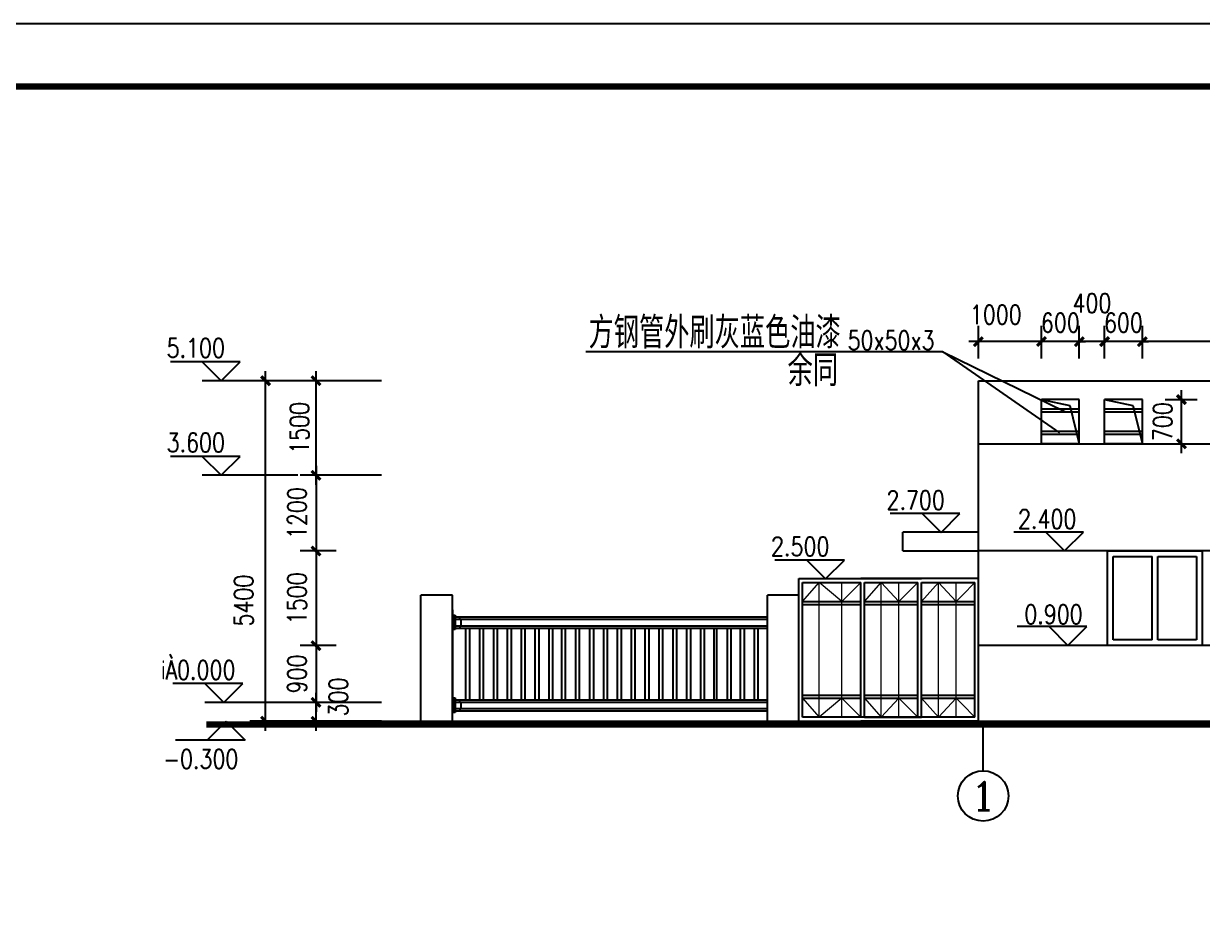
# Model space of a CAD drawing. Extents: x 575917 to 733065, y -270021 to -228021.
# Drawn here: x 696239 to 714935, y -242290 to -228021 of the extents above; entities that cross this region are included whole.
import ezdxf
from ezdxf.enums import TextEntityAlignment as Align

# ---------------------------------------------------------------- set-up
doc = ezdxf.new("R2010")
doc.units = 0
doc.header["$LTSCALE"] = 1000
doc.header["$MEASUREMENT"] = 0
doc.layers.get('0').update_dxf_attribs({"linetype": 'CONTINUOUS'})
doc.layers.get('DEFPOINTS').update_dxf_attribs({"linetype": 'CONTINUOUS'})
for name, color, linetype in [('AXIS', 3, 'CONTINUOUS'), ('AXIS_TEXT', 3, 'CONTINUOUS'), ('LEVL', 3, 'CONTINUOUS'), ('PUB_DIM', 3, 'CONTINUOUS'), ('PUB_SYMB', 3, 'CONTINUOUS'), ('PUB_TEXT', 7, 'CONTINUOUS'), ('PUB_TITLE', 4, 'CONTINUOUS'), ('WALL', 151, 'CONTINUOUS'), ('WINDOW', 2, 'CONTINUOUS'), ('填充层', 8, 'CONTINUOUS')]:
    doc.layers.add(name, color=color, linetype=linetype)
doc.layers.add('PUB_HATCH', color=252, linetype='CONTINUOUS', lineweight=15)
doc.styles.add('-HZTXTGBENOR', font='GBENOR.shx', dxfattribs={"bigfont": 'HZTXT.shx'})
doc.styles.add('COMPLEX', font='COMPLEX.shx')
doc.styles.add('dim_font', font='SIMPLEX.shx', dxfattribs={"width": 0.8})
doc.dimstyles.new('DIMN', dxfattribs={"dimtxt": 300, "dimasz": 100, "dimexe": 250, "dimexo": 300, "dimgap": 0, "dimtad": 0, "dimdec": 0, "dimzin": 0, "dimdsep": 46, "dimtxsty": 'dim_font', "dimblk": 'ARCHTICK', "dimcen": 0.09, "dimdle": 150, "dimclrt": 7, "dimazin": 0, "dimtfac": 1, "dimtdec": 0, "dimtix": 1, "dimtmove": 2, "dimatfit": 3, "dimldrblk": 'ARCHTICK', "dimfxl": 1, "dimtvp": 1, "dimtolj": 1, "dimtzin": 0, "dimarcsym": 0})

# ---------------------------------------------------------------- blocks, each defined once
blk = doc.blocks.new('_archtick')
at = {"const_width": 0.5}
blk.add_lwpolyline([(-0.7, -0.7), (0.7, 0.7)], dxfattribs=at)
blk = doc.blocks.new('*D1464')
at = {"layer": 'DEFPOINTS', "color": 0, "transparency": 16777216}
for p in [(700077, -233684), (701418, -233684), (701418, -239084)]:
    blk.add_point(p, dxfattribs=at)
at = {"layer": 'PUB_DIM', "color": 0, "lineweight": -2, "transparency": 16777216}
for p, q in [((701118, -233684), (699827, -233684)), ((700077, -239234), (700077, -233534)), ((701118, -239084), (699827, -239084))]:
    blk.add_line(p, q, dxfattribs=at)
at = {"layer": 'PUB_DIM', "color": 0, "lineweight": -2, "transparency": 16777216, "xscale": 100, "yscale": 100, "zscale": 100}
for p, rotation in [((700077, -233684), 90), ((700077, -239084), 270)]:
    blk.add_blockref('_archtick', p, dxfattribs=dict(at, rotation=rotation))
at = {"layer": 'PUB_DIM', "color": 7, "transparency": 16777216, "insert": (699728, -237171), "char_height": 300, "attachment_point": 5, "rotation": 90, "style": 'dim_font'}
blk.add_mtext('\\A1;5400', dxfattribs=at)
blk = doc.blocks.new('*D1465')
at = {"layer": 'DEFPOINTS', "color": 0, "transparency": 16777216}
for p in [(700877, -238784), (702218, -238784), (702218, -239084)]:
    blk.add_point(p, dxfattribs=at)
at = {"layer": 'PUB_DIM', "color": 0, "lineweight": -2, "transparency": 16777216}
for p, q in [((700877, -239234), (700877, -238634)), ((701918, -238784), (700627, -238784)), ((701918, -239084), (700627, -239084))]:
    blk.add_line(p, q, dxfattribs=at)
at = {"layer": 'PUB_DIM', "color": 0, "lineweight": -2, "transparency": 16777216, "xscale": 100, "yscale": 100, "zscale": 100}
for p, rotation in [((700877, -238784), 90), ((700877, -239084), 270)]:
    blk.add_blockref('_archtick', p, dxfattribs=dict(at, rotation=rotation))
at = {"layer": 'PUB_DIM', "color": 7, "transparency": 16777216, "insert": (701230, -238700), "char_height": 300, "attachment_point": 5, "rotation": 90, "style": 'dim_font'}
blk.add_mtext('\\A1;300', dxfattribs=at)
blk = doc.blocks.new('*D1466')
at = {"layer": 'DEFPOINTS', "color": 0, "transparency": 16777216}
for p in [(700877, -233684), (702218, -233684), (702218, -235184)]:
    blk.add_point(p, dxfattribs=at)
at = {"layer": 'PUB_DIM', "color": 0, "lineweight": -2, "transparency": 16777216}
for p, q in [((701918, -233684), (700627, -233684)), ((700877, -235334), (700877, -233534)), ((701918, -235184), (700627, -235184))]:
    blk.add_line(p, q, dxfattribs=at)
at = {"layer": 'PUB_DIM', "color": 0, "lineweight": -2, "transparency": 16777216, "xscale": 100, "yscale": 100, "zscale": 100}
for p, rotation in [((700877, -233684), 90), ((700877, -235184), 270)]:
    blk.add_blockref('_archtick', p, dxfattribs=dict(at, rotation=rotation))
at = {"layer": 'PUB_DIM', "color": 7, "transparency": 16777216, "insert": (700615, -234433), "char_height": 300, "attachment_point": 5, "rotation": 90, "style": 'dim_font'}
blk.add_mtext('\\A1;1500', dxfattribs=at)
blk = doc.blocks.new('*D1468')
at = {"layer": 'DEFPOINTS', "color": 0, "transparency": 16777216}
for p in [(701496, -236384), (700877, -237884), (701496, -237884)]:
    blk.add_point(p, dxfattribs=at)
at = {"layer": 'PUB_DIM', "color": 0, "lineweight": -2, "transparency": 16777216}
for p, q in [((700877, -236234), (700877, -238034)), ((701196, -236384), (700627, -236384)), ((701196, -237884), (700627, -237884))]:
    blk.add_line(p, q, dxfattribs=at)
at = {"layer": 'PUB_DIM', "color": 0, "lineweight": -2, "transparency": 16777216, "xscale": 100, "yscale": 100, "zscale": 100}
for p, rotation in [((700877, -236384), 90), ((700877, -237884), 270)]:
    blk.add_blockref('_archtick', p, dxfattribs=dict(at, rotation=rotation))
at = {"layer": 'PUB_DIM', "color": 7, "transparency": 16777216, "insert": (700577, -237134), "char_height": 300, "attachment_point": 5, "rotation": 90, "style": 'dim_font'}
blk.add_mtext('\\A1;1500', dxfattribs=at)
blk = doc.blocks.new('*D1469')
at = {"layer": 'DEFPOINTS', "color": 0, "transparency": 16777216}
for p in [(701496, -237884), (700877, -238784), (701496, -238784)]:
    blk.add_point(p, dxfattribs=at)
at = {"layer": 'PUB_DIM', "color": 0, "lineweight": -2, "transparency": 16777216}
for p, q in [((700877, -237734), (700877, -238934)), ((701196, -237884), (700627, -237884)), ((701196, -238784), (700627, -238784))]:
    blk.add_line(p, q, dxfattribs=at)
at = {"layer": 'PUB_DIM', "color": 0, "lineweight": -2, "transparency": 16777216, "xscale": 100, "yscale": 100, "zscale": 100}
for p, rotation in [((700877, -237884), 90), ((700877, -238784), 270)]:
    blk.add_blockref('_archtick', p, dxfattribs=dict(at, rotation=rotation))
at = {"layer": 'PUB_DIM', "color": 7, "transparency": 16777216, "insert": (700577, -238334), "char_height": 300, "attachment_point": 5, "rotation": 90, "style": 'dim_font'}
blk.add_mtext('\\A1;900', dxfattribs=at)
blk = doc.blocks.new('_axiso')
blk.add_circle((0, 0), 0.5)
at = {"layer": 'AXIS_TEXT', "style": 'COMPLEX', "width": 1.041667}
blk.add_attdef('A', text='', height=0.56, dxfattribs=at).set_placement((-0.25, -0.28), (0.25, -0.28), align=Align.FIT)
blk = doc.blocks.new('*D1428')
at = {"layer": 'DEFPOINTS', "color": 0, "transparency": 16777216}
for p in [(714043, -233984), (714603, -233984), (714043, -234684)]:
    blk.add_point(p, dxfattribs=at)
at = {"layer": 'PUB_DIM', "color": 0, "lineweight": -2, "transparency": 16777216}
for p, q in [((714603, -234834), (714603, -233834)), ((714343, -233984), (714853, -233984)), ((714343, -234684), (714853, -234684))]:
    blk.add_line(p, q, dxfattribs=at)
at = {"layer": 'PUB_DIM', "color": 0, "lineweight": -2, "transparency": 16777216, "xscale": 100, "yscale": 100, "zscale": 100}
for p, rotation in [((714603, -233984), 90), ((714603, -234684), 270)]:
    blk.add_blockref('_archtick', p, dxfattribs=dict(at, rotation=rotation))
at = {"layer": 'PUB_DIM', "color": 7, "transparency": 16777216, "insert": (714303, -234334), "char_height": 300, "attachment_point": 5, "rotation": 90, "style": 'dim_font'}
blk.add_mtext('\\A1;700', dxfattribs=at)
blk = doc.blocks.new('*D1433')
at = {"layer": 'DEFPOINTS', "color": 0, "transparency": 16777216}
for p in [(713982, -233064), (713982, -233631), (717082, -233631)]:
    blk.add_point(p, dxfattribs=at)
at = {"layer": 'PUB_DIM', "color": 0, "lineweight": -2, "transparency": 16777216}
for p, q in [((713982, -233331), (713982, -232814)), ((717082, -233331), (717082, -232814)), ((717232, -233064), (713832, -233064))]:
    blk.add_line(p, q, dxfattribs=at)
at = {"layer": 'PUB_DIM', "color": 0, "lineweight": -2, "transparency": 16777216, "xscale": 100, "yscale": 100, "zscale": 100, "rotation": 180}
blk.add_blockref('_archtick', (713982, -233064), dxfattribs=at)
at = {"layer": 'PUB_DIM', "color": 0, "lineweight": -2, "transparency": 16777216, "xscale": 100, "yscale": 100, "zscale": 100}
blk.add_blockref('_archtick', (717082, -233064), dxfattribs=at)
at = {"layer": 'PUB_DIM', "color": 7, "transparency": 16777216, "insert": (715532, -232764), "char_height": 300, "attachment_point": 5, "style": 'dim_font'}
blk.add_mtext('\\A1;3100', dxfattribs=at)
blk = doc.blocks.new('*D1435')
at = {"layer": 'DEFPOINTS', "color": 0, "transparency": 16777216}
for p in [(701496, -235184), (700877, -236384), (701496, -236384)]:
    blk.add_point(p, dxfattribs=at)
at = {"layer": 'PUB_DIM', "color": 0, "lineweight": -2, "transparency": 16777216}
for p, q in [((701196, -235184), (700627, -235184)), ((700877, -235034), (700877, -236534)), ((701196, -236384), (700627, -236384))]:
    blk.add_line(p, q, dxfattribs=at)
at = {"layer": 'PUB_DIM', "color": 0, "lineweight": -2, "transparency": 16777216, "xscale": 100, "yscale": 100, "zscale": 100}
for p, rotation in [((700877, -235184), 90), ((700877, -236384), 270)]:
    blk.add_blockref('_archtick', p, dxfattribs=dict(at, rotation=rotation))
at = {"layer": 'PUB_DIM', "color": 7, "transparency": 16777216, "insert": (700577, -235784), "char_height": 300, "attachment_point": 5, "rotation": 90, "style": 'dim_font'}
blk.add_mtext('\\A1;1200', dxfattribs=at)
blk = doc.blocks.new('*D1479')
at = {"layer": 'DEFPOINTS', "color": 0, "transparency": 16777216}
for p in [(713382, -233064), (713382, -233631), (713982, -233631)]:
    blk.add_point(p, dxfattribs=at)
at = {"layer": 'PUB_DIM', "color": 0, "lineweight": -2, "transparency": 16777216}
for p, q in [((713382, -233331), (713382, -232814)), ((713982, -233331), (713982, -232814)), ((713382, -233064), (713282, -233064)), ((713982, -233064), (713382, -233064)), ((713982, -233064), (714082, -233064))]:
    blk.add_line(p, q, dxfattribs=at)
at = {"layer": 'PUB_DIM', "color": 0, "lineweight": -2, "transparency": 16777216, "xscale": 100, "yscale": 100, "zscale": 100}
blk.add_blockref('_archtick', (713382, -233064), dxfattribs=at)
at = {"layer": 'PUB_DIM', "color": 0, "lineweight": -2, "transparency": 16777216, "xscale": 100, "yscale": 100, "zscale": 100, "rotation": 180}
blk.add_blockref('_archtick', (713982, -233064), dxfattribs=at)
at = {"layer": 'PUB_DIM', "color": 7, "transparency": 16777216, "insert": (713682, -232764), "char_height": 300, "attachment_point": 5, "style": 'dim_font'}
blk.add_mtext('\\A1;600', dxfattribs=at)
blk = doc.blocks.new('*D1480')
at = {"layer": 'DEFPOINTS', "color": 0, "transparency": 16777216}
for p in [(712982, -233064), (712982, -233631), (713382, -233631)]:
    blk.add_point(p, dxfattribs=at)
at = {"layer": 'PUB_DIM', "color": 0, "lineweight": -2, "transparency": 16777216}
for p, q in [((712982, -233331), (712982, -232814)), ((713382, -233331), (713382, -232814)), ((713532, -233064), (712832, -233064))]:
    blk.add_line(p, q, dxfattribs=at)
at = {"layer": 'PUB_DIM', "color": 0, "lineweight": -2, "transparency": 16777216, "xscale": 100, "yscale": 100, "zscale": 100, "rotation": 180}
blk.add_blockref('_archtick', (712982, -233064), dxfattribs=at)
at = {"layer": 'PUB_DIM', "color": 0, "lineweight": -2, "transparency": 16777216, "xscale": 100, "yscale": 100, "zscale": 100}
blk.add_blockref('_archtick', (713382, -233064), dxfattribs=at)
at = {"layer": 'PUB_DIM', "color": 7, "transparency": 16777216, "insert": (713182, -232454), "char_height": 300, "attachment_point": 5, "style": 'dim_font'}
blk.add_mtext('\\A1;400', dxfattribs=at)
blk = doc.blocks.new('*D1481')
at = {"layer": 'DEFPOINTS', "color": 0, "transparency": 16777216}
for p in [(712382, -233064), (712382, -233631), (712982, -233631)]:
    blk.add_point(p, dxfattribs=at)
at = {"layer": 'PUB_DIM', "color": 0, "lineweight": -2, "transparency": 16777216}
for p, q in [((712382, -233331), (712382, -232814)), ((712982, -233331), (712982, -232814)), ((712382, -233064), (712282, -233064)), ((712982, -233064), (712382, -233064)), ((712982, -233064), (713082, -233064))]:
    blk.add_line(p, q, dxfattribs=at)
at = {"layer": 'PUB_DIM', "color": 0, "lineweight": -2, "transparency": 16777216, "xscale": 100, "yscale": 100, "zscale": 100}
blk.add_blockref('_archtick', (712382, -233064), dxfattribs=at)
at = {"layer": 'PUB_DIM', "color": 0, "lineweight": -2, "transparency": 16777216, "xscale": 100, "yscale": 100, "zscale": 100, "rotation": 180}
blk.add_blockref('_archtick', (712982, -233064), dxfattribs=at)
at = {"layer": 'PUB_DIM', "color": 7, "transparency": 16777216, "insert": (712682, -232764), "char_height": 300, "attachment_point": 5, "style": 'dim_font'}
blk.add_mtext('\\A1;600', dxfattribs=at)
blk = doc.blocks.new('*D1482')
at = {"layer": 'DEFPOINTS', "color": 0, "transparency": 16777216}
for p in [(711382, -233064), (711382, -233631), (712382, -233631)]:
    blk.add_point(p, dxfattribs=at)
at = {"layer": 'PUB_DIM', "color": 0, "lineweight": -2, "transparency": 16777216}
for p, q in [((711382, -233331), (711382, -232814)), ((712382, -233331), (712382, -232814)), ((712532, -233064), (711232, -233064))]:
    blk.add_line(p, q, dxfattribs=at)
at = {"layer": 'PUB_DIM', "color": 0, "lineweight": -2, "transparency": 16777216, "xscale": 100, "yscale": 100, "zscale": 100, "rotation": 180}
blk.add_blockref('_archtick', (711382, -233064), dxfattribs=at)
at = {"layer": 'PUB_DIM', "color": 0, "lineweight": -2, "transparency": 16777216, "xscale": 100, "yscale": 100, "zscale": 100}
blk.add_blockref('_archtick', (712382, -233064), dxfattribs=at)
at = {"layer": 'PUB_DIM', "color": 7, "transparency": 16777216, "insert": (711657, -232636), "char_height": 300, "attachment_point": 5, "style": 'dim_font'}
blk.add_mtext('\\A1;1000', dxfattribs=at)

msp = doc.modelspace()

# ---------------------------------------------------------------- linework, layer by layer
for p, q in [((712981.7, -233984), (712381.7, -233984)), ((712381.7, -234684), (712381.7, -233984)), ((712981.7, -234684), (712981.7, -233984)), ((713981.7, -233984), (713381.7, -233984)), ((713381.7, -234684), (713381.7, -233984)), ((713981.7, -234684), (713981.7, -233984)), ((712981.7, -234134), (712381.7, -234134)), ((712981.7, -234184), (712381.7, -234184)), ((713981.7, -234134), (713381.7, -234134)), ((713981.7, -234184), (713381.7, -234184)), ((712381.7, -234484), (712981.7, -234484)), ((712381.7, -234534), (712981.7, -234534)), ((713381.7, -234484), (713981.7, -234484)), ((713381.7, -234534), (713981.7, -234534)), ((712981.7, -234684), (712381.7, -234684)), ((713981.7, -234684), (713381.7, -234684)), ((711381.7, -236084), (710181.7, -236084)), ((710181.7, -236384), (710181.7, -236084)), ((710181.7, -236384), (711381.7, -236384)), ((708535.7, -236818.9), (710477.2, -236818.9)), ((708535.7, -239084), (708535.7, -236818.9)), ((711381.7, -236818.9), (709519.2, -236818.9)), ((708589.7, -236884), (709519.2, -236884)), ((708589.7, -239018.9), (708589.7, -236884)), ((709519.2, -239018.9), (709519.2, -236884)), ((709573.2, -236884), (710423.2, -236884)), ((709573.2, -239018.9), (709573.2, -236884)), ((710477.2, -236884), (711327.7, -236884)), ((702539.7, -239084), (702539.7, -237084)), ((703039.7, -237084), (702539.7, -237084)), ((703039.7, -239084), (703039.7, -237084)), ((708035.7, -239084), (708035.7, -237084)), ((708535.7, -237084), (708035.7, -237084)), ((708535.7, -239084), (708535.7, -237084)), ((703039.7, -237315.2), (703039.7, -238925.7)), ((703039.7, -238925.7), (703039.7, -237315.2)), ((703039.7, -237399.7), (703085.2, -237399.7)), ((703039.7, -237399.7), (703085.2, -237399.7)), ((703065.2, -237399.7), (703065.2, -237628.6)), ((703065.2, -237399.7), (703065.2, -237628.6)), ((703065.2, -237399.7), (703085.2, -237399.7)), ((703085.2, -237399.7), (703085.2, -237628.6)), ((703085.2, -237399.7), (703085.2, -237628.6)), ((703085.2, -237429.1), (705095.7, -237429.1)), ((703154.5, -237429.1), (708035.7, -237429.1)), ((703154.5, -237429.1), (703154.5, -237465.1)), ((703154.5, -237429.1), (703154.5, -237465.1)), ((703085.2, -237465.1), (705095.7, -237465.1)), ((703085.2, -237569.4), (705095.7, -237569.4)), ((703085.2, -237605.6), (705095.7, -237605.6)), ((703133.1, -237465.1), (704061, -237465.1)), ((703156.1, -237569.4), (703156.1, -237605.6)), ((703156.1, -237569.4), (703156.1, -237605.6)), ((703156.1, -237605.6), (708035.7, -237605.6)), ((703174, -237465.1), (708035.7, -237465.1)), ((703174, -237465.1), (703174, -237569.4)), ((703174, -237569.4), (708035.7, -237569.4)), ((703249.8, -237605.6), (703249.8, -238743.4)), ((703310.4, -237605.6), (703310.4, -238743.4)), ((703469.7, -237605.6), (703469.7, -238743.4)), ((703530.3, -237605.6), (703530.3, -238743.4)), ((703689.5, -237605.6), (703689.5, -238743.4)), ((703750.1, -237605.6), (703750.1, -238743.4)), ((703909.4, -237605.6), (703909.4, -238743.4)), ((703970, -237605.6), (703970, -238743.4)), ((704129.3, -237605.6), (704129.3, -238743.4)), ((704189.9, -237605.6), (704189.9, -238743.4)), ((704349.2, -237605.6), (704349.2, -238743.4)), ((704409.7, -237605.6), (704409.7, -238743.4)), ((704569, -237605.6), (704569, -238743.4)), ((704629.6, -237605.6), (704629.6, -238743.4)), ((704769.9, -237605.6), (704769.9, -238743.4)), ((704830.5, -237605.6), (704830.5, -238743.4)), ((704989.8, -237605.6), (704989.8, -238743.4)), ((705050.4, -237605.6), (705050.4, -238743.4)), ((705214.6, -237605.6), (705214.6, -238743.4)), ((705275.2, -237605.6), (705275.2, -238743.4)), ((705434.5, -237605.6), (705434.5, -238743.4)), ((705495.1, -237605.6), (705495.1, -238743.4)), ((705654.3, -237605.6), (705654.3, -238743.4)), ((705654.3, -237605.6), (705654.3, -238743.4)), ((705714.9, -237605.6), (705714.9, -238743.4)), ((705714.9, -237605.6), (705714.9, -238743.4)), ((705874.2, -237605.6), (705874.2, -238743.4)), ((705934.8, -237605.6), (705934.8, -238743.4)), ((706094.1, -237605.6), (706094.1, -238743.4)), ((706154.7, -237605.6), (706154.7, -238743.4)), ((706314, -237605.6), (706314, -238743.4)), ((706374.5, -237605.6), (706374.5, -238743.4)), ((706533.8, -237605.6), (706533.8, -238743.4)), ((706594.4, -237605.6), (706594.4, -238743.4)), ((706753.7, -237605.6), (706753.7, -238743.4)), ((706814.3, -237605.6), (706814.3, -238743.4)), ((706973.6, -237605.6), (706973.6, -238743.4)), ((707034.2, -237605.6), (707034.2, -238743.4)), ((707187.6, -237605.6), (707187.6, -238743.4)), ((707226.5, -237605.6), (707226.5, -238743.4)), ((707396.5, -237605.6), (707396.5, -238743.4)), ((707457.1, -237605.6), (707457.1, -238743.4)), ((707604.8, -237605.6), (707604.8, -238743.4)), ((707665.3, -237605.6), (707665.3, -238743.4)), ((707824.6, -237605.6), (707824.6, -238743.4)), ((707885.2, -237605.6), (707885.2, -238743.4)), ((703085.2, -237628.6), (703039.7, -237628.6)), ((703085.2, -237628.6), (703039.7, -237628.6)), ((703085.2, -237628.6), (703065.2, -237628.6)), ((703039.7, -238714.1), (703085.2, -238714.1)), ((703039.7, -238714.1), (703085.2, -238714.1)), ((703065.2, -238714.1), (703065.2, -238943)), ((703065.2, -238714.1), (703065.2, -238943)), ((703065.2, -238714.1), (703085.2, -238714.1)), ((703085.2, -238714.1), (703085.2, -238943)), ((703085.2, -238714.1), (703085.2, -238943)), ((703085.2, -238743.4), (705095.7, -238743.4)), ((703085.2, -238779.4), (705095.7, -238779.4)), ((703085.2, -238883.7), (705095.7, -238883.7)), ((703085.2, -238919.9), (705095.7, -238919.9)), ((703133.1, -238779.4), (704061, -238779.4)), ((703154.5, -238743.4), (708035.7, -238743.4)), ((703154.5, -238743.4), (703154.5, -238779.4)), ((703154.5, -238743.4), (703154.5, -238779.4)), ((703156.1, -238883.7), (703156.1, -238919.9)), ((703156.1, -238883.7), (703156.1, -238919.9)), ((703156.1, -238919.9), (708035.7, -238919.9)), ((703174, -238779.4), (708035.7, -238779.4)), ((703174, -238779.4), (703174, -238883.7)), ((703174, -238883.7), (708035.7, -238883.7)), ((705050.4, -238743.4), (708035.7, -238743.4)), ((703085.2, -238943), (703039.7, -238943)), ((703085.2, -238943), (703039.7, -238943)), ((703085.2, -238943), (703065.2, -238943))]:
    msp.add_line(p, q)
at = {"const_width": 100}
msp.add_lwpolyline([(699135.4, -239134), (727357.8, -239134)], dxfattribs=at)
at = {"layer": 'AXIS'}
msp.add_line((711456.7, -239868.4), (711456.7, -239084), dxfattribs=at)
at = {"layer": 'LEVL'}
for p, q in [((699373.5, -233384), (698567.8, -233384)), ((699073.5, -233384), (699373.5, -233684)), ((699673.5, -233384), (699073.5, -233384)), ((699373.5, -233684), (699673.5, -233384)), ((700586.5, -233684), (699073.5, -233684)), ((700627.2, -233684), (699414.3, -233684)), ((699373.5, -234884), (698567.8, -234884)), ((699073.5, -234884), (699373.5, -235184)), ((699673.5, -234884), (699073.5, -234884)), ((699373.5, -235184), (699673.5, -234884)), ((700586.5, -235184), (699073.5, -235184)), ((710790, -235792.3), (709984.3, -235792.3)), ((711090, -235792.3), (710490, -235792.3)), ((710490, -235792.3), (710790, -236092.3)), ((710790, -236092.3), (711090, -235792.3)), ((712749.5, -236084), (711943.7, -236084)), ((712449.5, -236084), (712749.5, -236384)), ((713049.5, -236084), (712449.5, -236084)), ((712749.5, -236384), (713049.5, -236084)), ((713335.3, -236384), (712543, -236384)), ((708958.8, -236527.1), (708153.1, -236527.1)), ((709258.8, -236527.1), (708658.8, -236527.1)), ((708658.8, -236527.1), (708958.8, -236827.1)), ((708958.8, -236827.1), (709258.8, -236527.1)), ((712801.9, -237584), (711996.2, -237584)), ((712501.9, -237584), (712801.9, -237884)), ((713101.9, -237584), (712501.9, -237584)), ((712801.9, -237884), (713101.9, -237584)), ((713335.3, -237884), (712543, -237884)), ((699414.3, -238484), (698608.6, -238484)), ((699114.3, -238484), (699414.3, -238784)), ((699714.3, -238484), (699114.3, -238484)), ((699414.3, -238784), (699714.3, -238484)), ((700627.2, -238784), (699114.3, -238784)), ((699151.7, -239384), (699451.7, -239084)), ((699451.7, -239084), (699751.7, -239384)), ((699451.7, -239384), (698646, -239384)), ((699751.7, -239384), (699151.7, -239384))]:
    msp.add_line(p, q, dxfattribs=at)
at = {"layer": 'PUB_HATCH'}
for p, q in [((708589.7, -237184), (708855.7, -236884)), ((708855.7, -239018.9), (708855.7, -236884)), ((709215.2, -237184), (708855.7, -236884)), ((709215.2, -239018.9), (709215.2, -236884)), ((709315.7, -237083.5), (709519.2, -236884)), ((709573.2, -237184), (709839.2, -236884)), ((709839.2, -239018.9), (709839.2, -236884)), ((710119.2, -237184), (709839.2, -236884)), ((710119.2, -239018.9), (710119.2, -236884)), ((710219.7, -237083.5), (710423.2, -236884)), ((710477.2, -237184), (710747.7, -236884)), ((710747.7, -239018.9), (710747.7, -236884)), ((711027.7, -237184), (710747.7, -236884)), ((711027.7, -239018.9), (711027.7, -236884)), ((711128.2, -237083.5), (711327.7, -236884)), ((711327.7, -239018.9), (711327.7, -236884)), ((709315.7, -237083.5), (709215.2, -237184)), ((710219.7, -237083.5), (710119.2, -237184)), ((711128.2, -237083.5), (711027.7, -237184)), ((708589.7, -238718.9), (708855.7, -239018.9)), ((709215.2, -238718.9), (708855.7, -239018.9)), ((709315.7, -238819.4), (709215.2, -238718.9)), ((709573.2, -238718.9), (709839.2, -239018.9)), ((710119.2, -238718.9), (709839.2, -239018.9)), ((710219.7, -238819.4), (710119.2, -238718.9)), ((710477.2, -238718.9), (710747.7, -239018.9)), ((711027.7, -238718.9), (710747.7, -239018.9)), ((711128.2, -238819.4), (711027.7, -238718.9)), ((709315.7, -238819.4), (709519.2, -239018.9)), ((710219.7, -238819.4), (710423.2, -239018.9)), ((711128.2, -238819.4), (711327.7, -239018.9))]:
    msp.add_line(p, q, dxfattribs=at)
at = {"layer": 'PUB_SYMB', "ltscale": 0.001}
for q in [(712753.2, -234169.9), (712669.5, -234512.8)]:
    msp.add_line((710817.9, -233226.9), q, dxfattribs=at)
msp.add_lwpolyline([(710817.9, -233226.9), (705157.8, -233226.9)], dxfattribs=at)
at = {"layer": 'PUB_TEXT'}
for p, q in [((711381.7, -239084), (711381.7, -236818.9)), ((709519.2, -239018.9), (709519.2, -236884)), ((710423.2, -239018.9), (710423.2, -236884)), ((710423.2, -239018.9), (710423.2, -236884)), ((710477.2, -239018.9), (710477.2, -236884)), ((711327.7, -239018.9), (711327.7, -236884)), ((708589.7, -237184), (709519.2, -237184)), ((708589.7, -237232), (709519.2, -237232)), ((709573.2, -237184), (710423.2, -237184)), ((709573.2, -237232), (710423.2, -237232)), ((710477.2, -237184), (711327.7, -237184)), ((710477.2, -237232), (711327.7, -237232)), ((708589.7, -238670.9), (709519.2, -238670.9)), ((708589.7, -238718.9), (709519.2, -238718.9)), ((709573.2, -238670.9), (710423.2, -238670.9)), ((709573.2, -238718.9), (710423.2, -238718.9)), ((710477.2, -238670.9), (711327.7, -238670.9)), ((710477.2, -238718.9), (711327.7, -238718.9)), ((710477.2, -239018.9), (708589.7, -239018.9)), ((711381.7, -239084), (709519.2, -239084)), ((709573.2, -239018.9), (710477.2, -239018.9)), ((711327.7, -239018.9), (710477.2, -239018.9))]:
    msp.add_line(p, q, dxfattribs=at)
at = {"layer": 'PUB_TITLE'}
msp.add_lwpolyline([(658765.4, -270021.2), (658765.4, -228021.2), (733065.4, -228021.2), (733065.4, -270021.2)], close=True, dxfattribs=at)
msp.add_lwpolyline([(658765.4, -270021.2), (658765.4, -228021.2), (733065.4, -228021.2), (733065.4, -270021.2)], close=True, dxfattribs=at)
at = {"layer": 'PUB_TITLE', "const_width": 100}
msp.add_lwpolyline([(661265.4, -269021.2), (732065.4, -269021.2), (732065.4, -229021.2), (661265.4, -229021.2)], close=True, dxfattribs=at)
msp.add_lwpolyline([(661265.4, -269021.2), (732065.4, -269021.2), (732065.4, -229021.2), (661265.4, -229021.2)], close=True, dxfattribs=at)
at = {"layer": 'WALL'}
for p, q in [((711381.7, -233684), (724381.7, -233684)), ((711381.7, -239084), (711381.7, -233684)), ((700511.1, -239084), (726963.6, -239084))]:
    msp.add_line(p, q, dxfattribs=at)
at = {"layer": 'WINDOW'}
for p, q in [((713431.7, -236384), (714931.7, -236384)), ((713431.7, -237884), (713431.7, -236384)), ((713521.7, -236474), (714136.7, -236474)), ((713521.7, -237794), (713521.7, -236474)), ((714136.7, -237794), (714136.7, -236474)), ((714226.7, -237794), (714226.7, -236474)), ((714226.7, -236474), (714841.7, -236474)), ((714841.7, -236474), (714841.7, -237794)), ((714931.7, -236384), (714931.7, -237884)), ((714136.7, -237794), (713521.7, -237794)), ((714841.7, -237794), (714226.7, -237794)), ((714931.7, -237884), (713431.7, -237884))]:
    msp.add_line(p, q, dxfattribs=at)
at = {"layer": '填充层'}
for p, q in [((712381.7, -233984), (712830.9, -234077.9)), ((713381.7, -233984), (713830.9, -234077.9)), ((712830.9, -234077.9), (712981.7, -234684)), ((713830.9, -234077.9), (713981.7, -234684)), ((711381.7, -234684), (724381.7, -234684)), ((718678.5, -236384), (711381.7, -236384)), ((718678.5, -237884), (711381.7, -237884))]:
    msp.add_line(p, q, dxfattribs=at)

# ---------------------------------------------------------------- block references
at = {"layer": 'AXIS'}
ref = msp.add_blockref('_axiso', (711456.7, -240268.4), dxfattribs=dict(at, xscale=800, yscale=800, zscale=800))
ref.add_attrib('A', '1', dxfattribs={"layer": 'AXIS_TEXT', "height": 448, "style": 'COMPLEX', "width": 2.083333}).set_placement((711256.7, -240492.4), (711656.7, -240492.4), align=Align.FIT)

# ---------------------------------------------------------------- texts
at = {"layer": 'LEVL', "color": 7, "style": 'dim_font', "width": 0.8}
msp.add_text('50x50x3', height=300, dxfattribs=at).set_placement((709307.9, -233283.1), align=Align.BOTTOM_LEFT)
at = {"layer": 'LEVL', "color": 7, "char_height": 300, "attachment_point": 5, "style": 'dim_font'}
for s, insert in [('5.100', (698970.7, -233164.1)), ('3.600', (698970.7, -234664.1)), ('2.700', (710387.1, -235578)), ('2.400', (712472.8, -235878.8)), ('2.500', (708556, -236312.9)), ('0.900', (712572.9, -237387.9)), ('¡À0.000', (699011.4, -238269.8)), ('-0.300', (699048.8, -239684))]:
    msp.add_mtext(s, dxfattribs=dict(at, insert=insert))
at = {"layer": 'PUB_TEXT', "style": '-HZTXTGBENOR', "width": 0.8}
for s, p in [('方钢管外刷灰蓝色油漆', (705199.2, -233173.1)), ('余同', (708355.7, -233769.8))]:
    msp.add_text(s, height=500, dxfattribs=at).set_placement(p)

# ---------------------------------------------------------------- dimensions: what is measured, and where the dimension line sits
at = {"layer": 'PUB_DIM'}
for base, p1, p2, angle, picture, middle in [((712981.7, -233064.1), (713381.7, -233630.8), (712981.7, -233630.8), 180, '*D1480', (713181.7, -232454)), ((711381.7, -233064.1), (712381.7, -233630.8), (711381.7, -233630.8), 180, '*D1482', (711657, -232636.3)), ((700077.2, -233684), (701418, -239084), (701418, -233684), 90, '*D1464', (699728, -237171.1)), ((700877.2, -233684), (702218, -235184), (702218, -233684), 90, '*D1466', (700615.1, -234432.8)), ((700877.2, -238784), (702218, -239084), (702218, -238784), 90, '*D1465', (701230.3, -238699.8))]:
    dim = msp.add_linear_dim(base=base, p1=p1, p2=p2, angle=angle, dimstyle='DIMN', dxfattribs=at)
    dim.commit()
    dim.dimension.update_dxf_attribs({"geometry": picture, "text_midpoint": middle, "dimtype": 160})
for base, p1, p2, angle, picture, middle in [((712381.7, -233064.1), (712981.7, -233630.8), (712381.7, -233630.8), 180, '*D1481', (712681.7, -232764.1)), ((713381.7, -233064.1), (713981.7, -233630.8), (713381.7, -233630.8), 180, '*D1479', (713681.7, -232764.1)), ((713981.7, -233064.1), (717081.7, -233630.8), (713981.7, -233630.8), 180, '*D1433', (715531.7, -232764.1)), ((714603.4, -233984), (714042.8, -234684), (714042.8, -233984), 90, '*D1428', (714303.4, -234334)), ((700877.2, -236384), (701496.4, -235184), (701496.4, -236384), 270, '*D1435', (700577.2, -235784)), ((700877.2, -237884), (701496.4, -236384), (701496.4, -237884), 270, '*D1468', (700577.2, -237134)), ((700877.2, -238784), (701496.4, -237884), (701496.4, -238784), 270, '*D1469', (700577.2, -238334))]:
    dim = msp.add_linear_dim(base=base, p1=p1, p2=p2, angle=angle, dimstyle='DIMN', dxfattribs=at)
    dim.commit()
    dim.dimension.update_dxf_attribs({"geometry": picture, "text_midpoint": middle})

doc.saveas('drawing.dxf')
